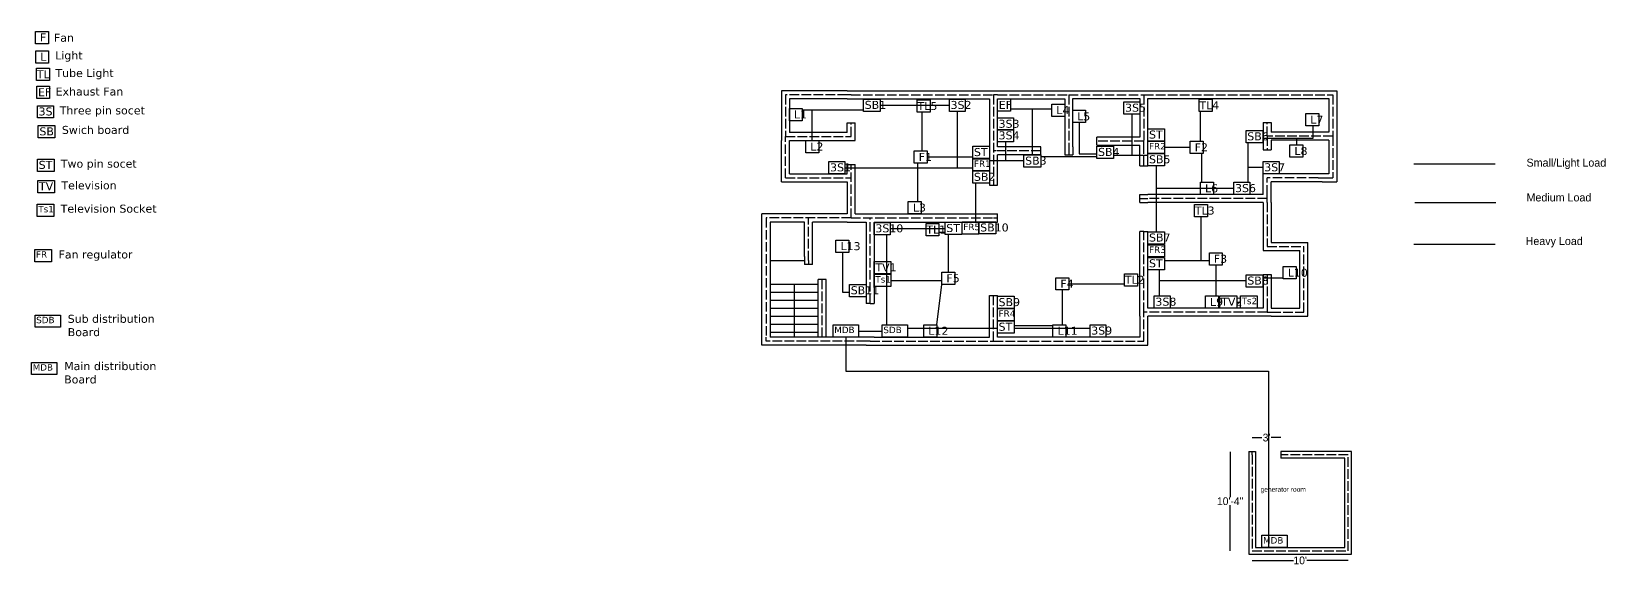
# Model space of a CAD drawing. Header units: inches. Extents: x -330 to 8962, y -941 to 461.
# Drawn here: x 1915 to 3882, y -474 to 194 of the extents above; entities that cross this region are included whole.
import ezdxf

# ---------------------------------------------------------------- set-up
doc = ezdxf.new("R2010")
doc.units = ezdxf.units.IN
doc.header["$MEASUREMENT"] = 0
doc.linetypes.add('ACAD_ISO02W100', pattern=[15, 12, -3])
doc.linetypes.add('DASHED2', pattern=[0.375, 0.25, -0.125])
doc.dimstyles.get("Standard").update_dxf_attribs({"dimtxt": 9.68, "dimasz": 0.18, "dimexe": 0.18, "dimexo": 0.0625, "dimgap": 0.09, "dimtad": 0, "dimtih": 1, "dimtoh": 1, "dimdec": 0, "dimzin": 0, "dimdsep": 46, "dimlunit": 3, "dimtxsty": 'Standard', "dimcen": 0.09, "dimse1": 1, "dimse2": 1, "dimadec": 0, "dimazin": 0, "dimtfac": 1, "dimtdec": 0, "dimtofl": 0, "dimtmove": 0, "dimatfit": 3, "dimfxl": 1, "dimtolj": 1, "dimtzin": 0, "dimarcsym": 0})

# ---------------------------------------------------------------- blocks, each defined once
blk = doc.blocks.new('*D25')
at = {"color": 0, "lineweight": -2}
for p, q in [((3413, -331.68), (3413, -388.57)), ((3413, -455.32), (3413, -398.43))]:
    blk.add_line(p, q, dxfattribs=at)
at = {"color": 0}
for points in [[(3412.97, -331.68), (3413.03, -331.68), (3413, -331.5)], [(3412.97, -455.32), (3413.03, -455.32), (3413, -455.5)]]:
    blk.add_solid(points, dxfattribs=at)
at = {"layer": 'Defpoints', "color": 0}
for p in [(3440.5, -331.5), (3413, -455.5), (3440.5, -455.5)]:
    blk.add_point(p, dxfattribs=at)
at = {"color": 0, "insert": (3413, -393.5), "char_height": 9.68, "attachment_point": 5}
blk.add_mtext('\\A1;10\'-4"', dxfattribs=at)
blk = doc.blocks.new('*D26')
at = {"color": 0, "lineweight": -2}
for p, q in [((3440.7, -467.5), (3492.3, -467.5)), ((3560.3, -467.5), (3508.7, -467.5))]:
    blk.add_line(p, q, dxfattribs=at)
at = {"color": 0}
for points in [[(3440.7, -467.5), (3440.7, -467.5), (3440.5, -467.5)], [(3560.3, -467.5), (3560.3, -467.5), (3560.5, -467.5)]]:
    blk.add_solid(points, dxfattribs=at)
at = {"layer": 'Defpoints', "color": 0}
for p in [(3440.5, -455.5), (3560.5, -455.5), (3560.5, -467.5)]:
    blk.add_point(p, dxfattribs=at)
at = {"color": 0, "insert": (3500.5, -467.5), "char_height": 9.68, "attachment_point": 5}
blk.add_mtext("\\A1;10'", dxfattribs=at)
blk = doc.blocks.new('*D27')
at = {"color": 0, "lineweight": -2}
for p, q in [((3440.7, -314), (3452.8, -314)), ((3476.3, -314), (3464.2, -314))]:
    blk.add_line(p, q, dxfattribs=at)
at = {"color": 0}
for points in [[(3440.7, -314), (3440.7, -314), (3440.5, -314)], [(3476.3, -314), (3476.3, -314), (3476.5, -314)]]:
    blk.add_solid(points, dxfattribs=at)
at = {"layer": 'Defpoints', "color": 0}
for p in [(3440.5, -314), (3440.5, -331.5), (3476.5, -335.5)]:
    blk.add_point(p, dxfattribs=at)
at = {"color": 0, "insert": (3458.5, -314), "char_height": 9.68, "attachment_point": 5}
blk.add_mtext("\\A1;3'", dxfattribs=at)

msp = doc.modelspace()

# ---------------------------------------------------------------- linework, layer by layer
for p, q in [((2934.2, 119.5), (2852.2, 119.5)), ((2852.2, 119.5), (2852.2, 57.5)), ((2934.2, 119.5), (3122.2, 119.5)), ((3122.2, 119.5), (3216.2, 119.5)), ((3206.2, 119.5), (3206.2, 119.5)), ((3216.2, 119.5), (3310.2, 119.5)), ((3300.2, 119.5), (3300.2, 119.5)), ((3310.2, 119.5), (3464.2, 119.5)), ((3464.2, 119.5), (3546.2, 119.5)), ((3546.2, 119.5), (3546.2, 57.7)), ((2934.2, 109.5), (2862.2, 109.5)), ((2862.2, 109.5), (2862.2, 67.5)), ((2939.2, 114.5), (2934.2, 114.5)), ((2934.2, 109.5), (2944.2, 109.5)), ((2944.2, 109.5), (3112.2, 109.5)), ((3112.2, 109.5), (3112.2, 1.5)), ((3122.2, 114.5), (3117.2, 114.5)), ((3122.2, 109.5), (3206.2, 109.5)), ((3122.2, 49.5), (3122.2, 109.5)), ((3206.2, 109.5), (3206.2, 49.5)), ((3216.2, 109.7), (3300.2, 109.7)), ((3216.2, 49.5), (3216.2, 109.7)), ((3300.2, 109.7), (3300.2, 61.7)), ((3310.2, 109.7), (3454.2, 109.7)), ((3310.2, 51.7), (3310.2, 109.7)), ((3454.2, 109.7), (3464.2, 109.7)), ((3464.2, 109.7), (3536.2, 109.7)), ((3536.2, 109.7), (3536.2, 109.7)), ((3536.2, 109.7), (3536.2, 67.7)), ((2934.2, 67.5), (2934.2, 79.5)), ((2934.2, 79.5), (2944.2, 79.5)), ((2944.2, 57.5), (2944.2, 79.5)), ((3454.2, 79.7), (3464.2, 79.7)), ((3454.2, 79.7), (3454.2, 45.7)), ((3464.2, 79.7), (3464.2, 67.7)), ((2857.2, 57.5), (2857.2, 62.5)), ((2862.2, 67.5), (2862.2, 67.5)), ((2934.2, 67.5), (2862.2, 67.5)), ((2934.2, 62.5), (2939.2, 62.5)), ((3300.2, 61.7), (3246.2, 61.7)), ((3246.2, 51.7), (3246.2, 61.7)), ((3300.2, 61.7), (3300.2, 61.7)), ((3464.2, 62.7), (3459.1, 62.7)), ((3536.2, 67.7), (3464.2, 67.7)), ((3536.2, 67.7), (3536.2, 67.7)), ((2852.2, 5.5), (2852.2, 57.5)), ((2862.2, 15.5), (2862.2, 57.5)), ((2862.2, 57.5), (2934.2, 57.5)), ((2934.2, 57.5), (2944.2, 57.5)), ((3176.2, 49.5), (3122.2, 49.5)), ((3122.2, 1.5), (3122.2, 39.5)), ((3176.2, 39.5), (3122.2, 39.5)), ((3176.2, 49.5), (3176.2, 49.5)), ((3176.2, 39.5), (3176.2, 49.5)), ((3206.2, 49.5), (3206.2, 49.5)), ((3206.2, 49.5), (3206.2, 39.5)), ((3206.2, 39.5), (3216.2, 39.5)), ((3216.2, 49.5), (3216.2, 39.5)), ((3246.2, 51.7), (3300.1, 51.7)), ((3300.1, 25.7), (3300.1, 51.7)), ((3305.2, 51.7), (3305.2, 56.7)), ((3310.2, 25.7), (3310.2, 51.7)), ((3310.2, 25.7), (3310.2, 51.7)), ((3454.2, 45.7), (3464.2, 45.7)), ((3536.2, 57.7), (3464.2, 57.7)), ((3464.2, 57.7), (3464.2, 45.7)), ((3536.2, 57.7), (3536.2, 15.7)), ((3546.2, 57.7), (3546.2, 5.7)), ((2934.2, 15.5), (2934.2, 27.5)), ((2934.2, 27.5), (2944.2, 27.5)), ((2944.2, -34.5), (2944.2, 27.5)), ((3300.1, 25.7), (3310.2, 25.7)), ((3310.2, 25.7), (3310.2, 25.7)), ((2852.2, 5.5), (2934.2, 5.5)), ((2862.2, 15.5), (2862.2, 15.5)), ((2862.2, 15.5), (2934.2, 15.5)), ((2934.2, 10.5), (2939.2, 10.5)), ((2934.2, 5.5), (2934.2, -34.5)), ((3112.2, 1.5), (3122.2, 1.5)), ((3518.2, 15.7), (3454.2, 15.7)), ((3454.2, -10.3), (3454.2, 15.7)), ((3536.2, 15.7), (3454.2, 15.7)), ((3528.2, 5.7), (3464.2, 5.7)), ((3464.2, -10.3), (3464.2, 5.7)), ((3528.2, 5.7), (3464.2, 5.7)), ((3518.2, 15.7), (3518.2, 15.7)), ((3523.2, 10.7), (3541.2, 10.7)), ((3528.2, 5.7), (3546.2, 5.7)), ((3300.1, -10.3), (3310.2, -10.3)), ((3300.1, -20.3), (3300.1, -10.3)), ((3454.2, -10.3), (3310.2, -10.3)), ((3454.2, -10.3), (3454.2, -10.3)), ((3459.2, -15.3), (3459.2, -10.3)), ((3459.2, -20.3), (3459.2, -15.3)), ((3464.2, -20.3), (3464.2, -10.3)), ((2934.2, -34.5), (2827.5, -34.5)), ((2827.5, -198.5), (2827.5, -34.5)), ((2944.2, -34.5), (3112.2, -34.5)), ((3112.2, -34.5), (3122.2, -34.5)), ((3122.2, -44.5), (3122.2, -34.5)), ((3300.1, -20.3), (3310.2, -20.3)), ((3454.2, -20.3), (3310.2, -20.3)), ((3454.2, -20.3), (3454.2, -80.3)), ((3464.2, -20.3), (3464.2, -70.3)), ((2881.2, -44.5), (2838.2, -44.5)), ((2838.2, -44.5), (2838.2, -87.5)), ((2881.2, -87.5), (2881.2, -44.5)), ((2934.2, -44.5), (2891.2, -44.5)), ((2891.2, -97.5), (2891.2, -44.5)), ((2934.2, -44.5), (2958.2, -44.5)), ((2958.2, -44.5), (2958.2, -146.5)), ((2968.2, -44.5), (2968.2, -146.5)), ((2968.2, -44.5), (3122.2, -44.5)), ((3117.2, -39.5), (3122.2, -39.5)), ((3300.1, -162.3), (3300.1, -56.3)), ((3305.2, -56.3), (3300.1, -56.3)), ((3305.2, -56.3), (3310.2, -56.3)), ((3310.2, -152.3), (3310.2, -56.3)), ((3464.2, -70.3), (3510.2, -70.3)), ((3510.2, -162.3), (3510.2, -70.3)), ((2838.2, -87.5), (2838.2, -97.5)), ((2838.2, -92.5), (2881.2, -92.5)), ((2838.2, -97.5), (2838.2, -188.5)), ((2881.2, -87.5), (2881.2, -97.5)), ((2891.2, -97.5), (2881.2, -97.5)), ((2886.2, -92.5), (2886.2, -97.5)), ((3454.2, -80.3), (3500.2, -80.3)), ((3500.2, -152.3), (3500.2, -80.3)), ((2898.2, -188.5), (2898.2, -116.5)), ((2908.2, -116.5), (2898.2, -116.5)), ((2908.2, -188.5), (2908.2, -116.5)), ((3454.2, -110.3), (3454.2, -110.3)), ((3454.2, -110.3), (3454.2, -152.3)), ((3454.2, -110.3), (3464.2, -110.3)), ((3464.2, -110.3), (3464.2, -152.3)), ((2838.2, -122), (2898.2, -122)), ((2838.2, -132), (2898.2, -132)), ((2868.2, -122), (2868.2, -188.5)), ((3112.2, -184.5), (3112.2, -136.5)), ((3112.2, -136.5), (3122.2, -136.5)), ((3122.2, -188.5), (3122.2, -136.5)), ((2838.2, -142), (2898.2, -142)), ((2838.2, -152), (2898.2, -152)), ((2963.2, -146.5), (2958.2, -146.5)), ((2963.2, -146.5), (2968.2, -146.5)), ((3454.2, -152.3), (3310.2, -152.3)), ((3459.2, -152.3), (3459.2, -157.3)), ((3459.2, -157.3), (3464.2, -157.3)), ((3464.2, -152.3), (3500.2, -152.3)), ((3500.2, -152.3), (3500.2, -152.3)), ((2838.2, -162), (2898.2, -162)), ((2838.2, -172), (2898.2, -172)), ((3300.1, -162.3), (3300.1, -188.5)), ((3464.2, -162.3), (3310.2, -162.3)), ((3310.2, -198.5), (3310.2, -162.3)), ((3464.2, -162.3), (3510.2, -162.3)), ((2838.2, -182), (2898.2, -182)), ((2958.2, -188.5), (2838.2, -188.5)), ((2968.2, -188.5), (2958.2, -188.5)), ((2963.2, -193.5), (2958.2, -193.5)), ((2968.2, -188.5), (3112.2, -188.5)), ((3112.2, -188.5), (3112.2, -184.5)), ((3112.2, -188.5), (3112.2, -188.5)), ((3300.1, -188.5), (3122.2, -188.5)), ((2832.5, -198.5), (2827.5, -198.5)), ((2958.2, -198.5), (2832.5, -198.5)), ((2958.2, -198.5), (3122.2, -198.5)), ((3122.2, -198.5), (3310.2, -198.5)), ((3436.5, -331.5), (3436.5, -459.5)), ((3436.5, -331.5), (3444.5, -331.5)), ((3440.5, -335.5), (3440.5, -331.5)), ((3444.5, -331.5), (3444.5, -451.5)), ((3564.5, -331.5), (3476.5, -331.5)), ((3476.5, -331.5), (3476.5, -339.5)), ((3564.5, -459.5), (3564.5, -331.5)), ((3556.5, -339.5), (3476.5, -339.5)), ((3556.5, -451.5), (3556.5, -339.5)), ((3444.5, -451.5), (3556.5, -451.5)), ((3436.5, -459.5), (3564.5, -459.5))]:
    msp.add_line(p, q)
at = {"linetype": 'ACAD_ISO02W100'}
for p, q in [((2934.2, 114.5), (2857.2, 114.5)), ((2857.2, 114.5), (2857.2, 62.5)), ((2939.2, 114.5), (3117.2, 114.5)), ((3117.2, 114.5), (3117.2, 1.5)), ((3122.2, 114.5), (3211.2, 114.5)), ((3211.2, 114.5), (3211.2, 49.5)), ((3211.2, 114.5), (3305.2, 114.5)), ((3305.2, 114.5), (3305.2, 56.7)), ((3305.2, 114.5), (3459.2, 114.5)), ((3459.2, 114.5), (3541.2, 114.5)), ((3541.2, 114.5), (3541.2, 62.7)), ((2939.2, 62.5), (2939.2, 79.5)), ((3459.1, 62.7), (3459.1, 79.7)), ((2857.2, 62.5), (2934.2, 62.5)), ((3459.1, 62.7), (3459.1, 45.7)), ((3541.2, 62.7), (3464.2, 62.7)), ((3541.2, 62.7), (3541.2, 10.7)), ((2857.2, 10.5), (2857.2, 57.5)), ((3176.2, 44.5), (3122.2, 44.5)), ((3211.2, 49.5), (3211.2, 39.5)), ((3305.2, 56.7), (3246.2, 56.7)), ((3305.2, 25.7), (3305.2, 51.7)), ((2939.2, -39.5), (2939.2, 27.5)), ((2857.2, 10.5), (2934.2, 10.5)), ((3523.2, 10.7), (3459.2, 10.7)), ((3459.2, -10.3), (3459.2, 10.7)), ((3300.1, -15.3), (3310.2, -15.3)), ((3459.2, -15.3), (3310.2, -15.3)), ((3459.2, -20.3), (3459.2, -75.3)), ((2939.2, -39.5), (2833.2, -39.5)), ((2833.2, -39.5), (2833.2, -188.5)), ((2886.2, -92.5), (2886.2, -39.5)), ((2939.2, -39.5), (3117.2, -39.5)), ((2963.2, -146.5), (2963.2, -39.5)), ((3305.2, -157.3), (3305.2, -56.3)), ((3459.2, -75.3), (3505.2, -75.3)), ((3505.2, -157.3), (3505.2, -75.3)), ((2903.2, -188.5), (2903.2, -116.5)), ((3459.2, -110.3), (3459.2, -152.3)), ((3117.2, -193.5), (3117.2, -136.5)), ((3459.2, -157.3), (3305.2, -157.3)), ((3305.2, -193.5), (3305.2, -157.3)), ((3464.2, -157.3), (3505.2, -157.3)), ((2833.2, -193.5), (2833.2, -188.5)), ((2838.2, -193.5), (2833.2, -193.5)), ((2958.2, -193.5), (2838.2, -193.5)), ((2963.2, -193.5), (3117.2, -193.5)), ((3117.2, -193.5), (3305.2, -193.5)), ((3440.5, -335.5), (3440.5, -455.5)), ((3560.5, -335.5), (3476.5, -335.5)), ((3560.5, -455.5), (3560.5, -335.5)), ((3440.5, -455.5), (3560.5, -455.5))]:
    msp.add_line(p, q, dxfattribs=at)
at = {"color": 5}
for p, q in [((2975.6, 101.5), (3062.1, 101.5)), ((3072, 93.7), (3072, 23.3)), ((3290.2, 90.3), (3290.2, 38.9)), ((3132.1, 55.6), (3132.1, 31.8)), ((3435.1, 54.5), (3435.1, 5.2)), ((2931.4, 23.3), (3091.4, 23.3)), ((3155.3, 31.8), (3112.2, 31.8)), ((3176.2, 37.4), (3246.4, 37.4)), ((3267.3, 38.9), (3310.2, 38.9)), ((3320.6, 25.8), (3320.6, -56.6)), ((3454.2, 23.5), (3435.1, 23.5)), ((3094.6, 3.9), (3094.6, -44.5)), ((3417.6, -2.5), (3320.6, -2.5)), ((2988.1, -52.8), (3056.7, -52.8)), ((2983.6, -60.5), (2983.6, -173.1)), ((3324.6, -136.8), (3324.6, -104.2)), ((3433, -118.1), (3324.6, -118.1)), ((3009.9, -177.1), (3122.2, -177.1)), ((3237.9, -177.6), (3143, -177.6))]:
    msp.add_line(p, q, dxfattribs=at)
at = {"color": 1}
for p, q in [((2878.3, 95.9), (2954.8, 95.9)), ((2890.8, 57.4), (2890.8, 95.9)), ((3027.6, 92.7), (3027.6, 44.5)), ((3138.3, 96.9), (3190.1, 96.9)), ((3165.8, 39.4), (3165.8, 96.9)), ((3224.2, 79.7), (3224.2, 40.9)), ((3376.1, 56.5), (3376.1, 93.6)), ((3453.7, 60.4), (3516.6, 60.4)), ((3496.1, 60.4), (3496.1, 51.8)), ((3516.6, 60.4), (3516.6, 75.6)), ((3224.2, 40.9), (3246.4, 40.9)), ((3363.1, 48.8), (3331, 48.8)), ((3377.6, 5.2), (3377.6, 41.1)), ((3022.1, 29.1), (3022.1, -19)), ((3034.3, 36.8), (3091.4, 36.8)), ((3376.5, -38.1), (3376.5, -92.6)), ((3049.1, -57.1), (3056.7, -57.1)), ((3060.8, -107.3), (3060.8, -60.1)), ((2928.4, -82.5), (2928.4, -132.1)), ((3331, -92.6), (3387, -92.6)), ((3395, -98.3), (3395, -136.8)), ((2978.6, -109.3), (2978.6, -109.9)), ((2989, -117.6), (3052.8, -117.6)), ((3454.2, -114.1), (3479.4, -114.1)), ((2928.4, -132.1), (2937.3, -132.1)), ((3046.3, -173), (3052.8, -122.6)), ((3203.2, -129.4), (3203.2, -173)), ((3211.3, -121.7), (3281, -121.7)), ((3398.3, -144.5), (3400.3, -144.5)), ((3421.2, -144.6), (3425.8, -144.6)), ((3191.6, -174.1), (3143, -174.1))]:
    msp.add_line(p, q, dxfattribs=at)
at = {"color": 3}
msp.add_line((3132.1, 71), (3132.1, 70.2), dxfattribs=at)
at = {"linetype": 'DASHED2'}
msp.add_line((3122.2, 44.5), (3117.2, 44.5), dxfattribs=at)
at = {"color": 1, "linetype": 'Continuous'}
msp.add_line((3642.6, 28), (3744.1, 28), dxfattribs=at)
at = {"color": 5, "linetype": 'Continuous'}
msp.add_line((3643.7, -20), (3745.2, -20), dxfattribs=at)
at = {"color": 2, "linetype": 'Continuous'}
msp.add_line((3642.6, -72.3), (3744.1, -72.3), dxfattribs=at)
at = {"color": 2}
for p, q in [((2932.6, -188.5), (2932.6, -231)), ((2948.5, -180.8), (2978.1, -180.8)), ((2932.6, -231), (3461, -231)), ((3461, -231), (3461, -451.5))]:
    msp.add_line(p, q, dxfattribs=at)
for points in [[(1919.9, 193.6), (1936, 193.6), (1936, 178.3), (1919.9, 178.3)], [(1920.3, 169.5), (1936.4, 169.5), (1936.4, 154.2), (1920.3, 154.2)], [(1921.2, 147.7), (1937.3, 147.7), (1937.3, 132.3), (1921.2, 132.3)], [(1921.5, 125.2), (1937.6, 125.2), (1937.6, 109.8), (1921.5, 109.8)], [(1922.3, 100.9), (1942.3, 100.9), (1942.3, 85.6), (1922.3, 85.6)], [(2954.8, 109.2), (2975.6, 109.2), (2975.6, 93.8), (2954.8, 93.8)], [(3022, 108), (3038.1, 108), (3038.1, 92.7), (3022, 92.7)], [(3062.1, 109.1), (3082, 109.1), (3082, 93.7), (3062.1, 93.7)], [(3122.2, 109.3), (3138.3, 109.3), (3138.3, 94), (3122.2, 94)], [(3190.1, 102.9), (3206.2, 102.9), (3206.2, 87.5), (3190.1, 87.5)], [(3280.2, 105.6), (3300.1, 105.6), (3300.1, 90.3), (3280.2, 90.3)], [(3374.3, 108.9), (3390.4, 108.9), (3390.4, 93.6), (3374.3, 93.6)], [(2862.2, 97.5), (2878.3, 97.5), (2878.3, 82.1), (2862.2, 82.1)], [(3122.2, 85.5), (3142.1, 85.5), (3142.1, 70.2), (3122.2, 70.2)], [(3216.2, 95.1), (3232.3, 95.1), (3232.3, 79.7), (3216.2, 79.7)], [(3507.6, 91), (3523.7, 91), (3523.7, 75.6), (3507.6, 75.6)], [(1923.3, 76), (1944.2, 76), (1944.2, 60.7), (1923.3, 60.7)], [(3122.2, 71), (3142.1, 71), (3142.1, 55.6), (3122.2, 55.6)], [(3310.2, 72), (3331, 72), (3331, 56.7), (3310.2, 56.7)], [(3432.9, 69.8), (3453.7, 69.8), (3453.7, 54.5), (3432.9, 54.5)], [(2882.7, 57.4), (2898.8, 57.4), (2898.8, 42), (2882.7, 42)], [(3018.1, 44.5), (3034.3, 44.5), (3034.3, 29.1), (3018.1, 29.1)], [(3091.4, 50.1), (3112.2, 50.1), (3112.2, 34.8), (3091.4, 34.8)], [(3155.3, 39.4), (3176.2, 39.4), (3176.2, 24.1), (3155.3, 24.1)], [(3246.4, 50.3), (3267.3, 50.3), (3267.3, 35), (3246.4, 35)], [(3310.2, 56.6), (3331, 56.6), (3331, 41.2), (3310.2, 41.2)], [(3310.2, 41.2), (3331, 41.2), (3331, 25.8), (3310.2, 25.8)], [(3363.1, 56.5), (3379.2, 56.5), (3379.2, 41.1), (3363.1, 41.1)], [(3487.7, 51.8), (3503.8, 51.8), (3503.8, 36.4), (3487.7, 36.4)], [(1922.4, 34.2), (1943.2, 34.2), (1943.2, 18.8), (1922.4, 18.8)], [(2911.5, 31), (2931.4, 31), (2931.4, 15.6), (2911.5, 15.6)], [(3091.4, 34.6), (3112.2, 34.6), (3112.2, 19.3), (3091.4, 19.3)], [(3454.2, 31.2), (3474.1, 31.2), (3474.1, 15.8), (3454.2, 15.8)], [(1922.8, 7.5), (1943.7, 7.5), (1943.7, -7.9), (1922.8, -7.9)], [(3091.4, 19.3), (3112.2, 19.3), (3112.2, 3.9), (3091.4, 3.9)], [(3376, 5.2), (3392.1, 5.2), (3392.1, -10.2), (3376, -10.2)], [(3417.6, 5.2), (3437.5, 5.2), (3437.5, -10.2), (3417.6, -10.2)], [(3010.8, -19), (3026.9, -19), (3026.9, -34.3), (3010.8, -34.3)], [(1922, -22.1), (1942.8, -22.1), (1942.8, -37.5), (1922, -37.5)], [(3368.5, -22.7), (3384.6, -22.7), (3384.6, -38.1), (3368.5, -38.1)], [(2968.2, -45.1), (2988.1, -45.1), (2988.1, -60.5), (2968.2, -60.5)], [(3033, -46.4), (3049.1, -46.4), (3049.1, -61.7), (3033, -61.7)], [(3056.7, -44.8), (3077.6, -44.8), (3077.6, -60.1), (3056.7, -60.1)], [(3078, -44.4), (3098.9, -44.4), (3098.9, -59.8), (3078, -59.8)], [(3099.1, -44.1), (3120, -44.1), (3120, -59.4), (3099.1, -59.4)], [(3310.2, -56.6), (3331, -56.6), (3331, -72), (3310.2, -72)], [(2920.4, -67.2), (2936.5, -67.2), (2936.5, -82.5), (2920.4, -82.5)], [(3310.2, -72.9), (3331, -72.9), (3331, -88.2), (3310.2, -88.2)], [(1919, -78.7), (1939.9, -78.7), (1939.9, -94.1), (1919, -94.1)], [(2968.2, -93.9), (2989, -93.9), (2989, -109.3), (2968.2, -109.3)], [(3310.2, -88.8), (3331, -88.8), (3331, -104.2), (3310.2, -104.2)], [(3387, -82.9), (3403.1, -82.9), (3403.1, -98.3), (3387, -98.3)], [(2968.2, -109.9), (2989, -109.9), (2989, -125.3), (2968.2, -125.3)], [(3052.8, -107.3), (3068.9, -107.3), (3068.9, -122.6), (3052.8, -122.6)], [(3195.1, -114.1), (3211.3, -114.1), (3211.3, -129.4), (3195.1, -129.4)], [(3281, -109.2), (3297.1, -109.2), (3297.1, -124.6), (3281, -124.6)], [(3433, -110.4), (3453.9, -110.4), (3453.9, -125.8), (3433, -125.8)], [(3479.4, -100.3), (3495.5, -100.3), (3495.5, -115.7), (3479.4, -115.7)], [(2937.3, -122.5), (2958.1, -122.5), (2958.1, -137.9), (2937.3, -137.9)], [(3122.2, -137.4), (3143, -137.4), (3143, -152.7), (3122.2, -152.7)], [(3318.1, -136.8), (3338.1, -136.8), (3338.1, -152.2), (3318.1, -152.2)], [(3382.2, -136.8), (3398.3, -136.8), (3398.3, -152.2), (3382.2, -152.2)], [(3400.3, -136.9), (3421.2, -136.9), (3421.2, -152.3), (3400.3, -152.3)], [(3425.8, -136.9), (3446.6, -136.9), (3446.6, -152.3), (3425.8, -152.3)], [(3122.2, -152.6), (3143, -152.6), (3143, -168), (3122.2, -168)], [(1919.4, -160.8), (1951.1, -160.8), (1951.1, -176.1), (1919.4, -176.1)], [(2916.7, -173.1), (2948.5, -173.1), (2948.5, -188.5), (2916.7, -188.5)], [(2978.1, -173.1), (3009.9, -173.1), (3009.9, -188.5), (2978.1, -188.5)], [(3030.2, -173), (3046.3, -173), (3046.3, -188.3), (3030.2, -188.3)], [(3122.2, -168.2), (3143, -168.2), (3143, -183.6), (3122.2, -183.6)], [(3191.6, -173), (3207.8, -173), (3207.8, -188.3), (3191.6, -188.3)], [(3237.9, -173), (3257.8, -173), (3257.8, -188.4), (3237.9, -188.4)], [(1914.9, -219.9), (1946.6, -219.9), (1946.6, -235.3), (1914.9, -235.3)], [(3452.6, -436.1), (3484.3, -436.1), (3484.3, -451.5), (3452.6, -451.5)]]:
    msp.add_lwpolyline(points, close=True)

# ---------------------------------------------------------------- texts
at = {"width": 115.659, "attachment_point": 1}
for s, insert, char_height in [('{\\fVerdana|b0|i0|c0|p34;F}', (1925.5, 191.1), 10), ('{\\fVerdana|b0|i0|c0|p34;Fan}', (1943, 190.8), 10), ('{\\fVerdana|b0|i0|c0|p34;L}', (1925.9, 167), 10), ('{\\fVerdana|b0|i0|c0|p34;Light}', (1944.5, 168.7), 10), ('{\\fVerdana|b0|i0|c0|p34;TL}', (1921.6, 145.2), 10), ('{\\fVerdana|b0|i0|c0|p34;Tube Light}', (1944.9, 146.7), 10), ('{\\fVerdana|b0|i0|c0|p34;EF}', (1923.1, 122.7), 10), ('{\\fVerdana|b0|i0|c0|p34;Exhaust Fan}', (1945.1, 123.6), 10), ('{\\fVerdana|b0|i0|c0|p34;3S}', (1923.8, 98.7), 10), ('{\\fVerdana|b0|i0|c0|p34;Three pin socet}', (1950.2, 100), 10), ('{\\fVerdana|b0|i0|c0|p34;SB1}', (2956.3, 106.9), 10), ('{\\fVerdana|b0|i0|c0|p34;TL5}', (3022.3, 105.5), 10), ('{\\fVerdana|b0|i0|c0|p34;3S2}', (3063.6, 106.8), 10), ('{\\fVerdana|b0|i0|c0|p34;EF}', (3123.8, 106.9), 10), ('{\\fVerdana|b0|i0|c0|p34;L4}', (3195.7, 100.3), 10), ('{\\fVerdana|b0|i0|c0|p34;3S5}', (3281.7, 103.4), 10), ('{\\fVerdana|b0|i0|c0|p34;TL4}', (3374.6, 106.4), 10), ('{\\fVerdana|b0|i0|c0|p34;L1}', (2867.8, 94.9), 10), ('{\\fVerdana|b0|i0|c0|p34;3S3}', (3123.6, 83.3), 10), ('{\\fVerdana|b0|i0|c0|p34;L5}', (3221.8, 92.5), 10), ('{\\fVerdana|b0|i0|c0|p34;L7}', (3513.2, 88.4), 10), ('{\\fVerdana|b0|i0|c0|p34;SB}', (1924.8, 73.8), 10), ('{\\fVerdana|b0|i0|c0|p34;Swich board }', (1952.9, 75.6), 10), ('{\\fVerdana|b0|i0|c0|p34;3S4}', (3123.6, 68.8), 10), ('{\\fVerdana|b0|i0|c0|p34;ST}', (3311.6, 69.8), 10), ('{\\fVerdana|b0|i0|c0|p34;SB6}', (3434.4, 67.6), 10), ('{\\fVerdana|b0|i0|c0|p34;L2}', (2888.3, 54.8), 10), ('{\\fVerdana|b0|i0|c0|p34;F1}', (3023.8, 41.9), 10), ('{\\fVerdana|b0|i0|c0|p34;ST}', (3092.8, 47.9), 10), ('{\\fVerdana|b0|i0|c0|p34;SB4}', (3247.9, 48.1), 10), ('{\\fVerdana|b0|i0|c0|p34;FR2}', (3311.6, 54.3), 8), ('{\\fVerdana|b0|i0|c0|p34;F2}', (3368.7, 53.9), 10), ('{\\fVerdana|b0|i0|c0|p34;L8}', (3493.3, 49.2), 10), ('{\\fVerdana|b0|i0|c0|p34;ST}', (1923.9, 31.9), 10), ('{\\fVerdana|b0|i0|c0|p34;Two pin socet}', (1951.6, 33.4), 10), ('{\\fVerdana|b0|i0|c0|p34;3S1}', (2913, 28.8), 10), ('{\\fVerdana|b0|i0|c0|p34;FR1}', (3092.8, 32.4), 8), ('{\\fVerdana|b0|i0|c0|p34;SB3}', (3156.8, 37.2), 10), ('{\\fVerdana|b0|i0|c0|p34;SB5}', (3311.6, 38.9), 10), ('{\\fVerdana|b0|i0|c0|p34;3S7}', (3455.6, 28.9), 10), ('{\\fVerdana|b0|i0|c0|p34;TV}', (1924.3, 5.2), 10), ('{\\fVerdana|b0|i0|c0|p34;Television}', (1952.3, 6.3), 10), ('{\\fVerdana|b0|i0|c0|p34;SB2}', (3092.8, 17), 10), ('{\\fVerdana|b0|i0|c0|p34;L6}', (3381.6, 2.6), 10), ('{\\fVerdana|b0|i0|c0|p34;3S6}', (3419.1, 2.9), 10), ('{\\fVerdana|b0|i0|c0|p34;Ts1}', (1923.5, -24.4), 8), ('{\\fVerdana|b0|i0|c0|p34;Television Socket}', (1951.4, -22.8), 10), ('{\\fVerdana|b0|i0|c0|p34;L3}', (3016.4, -21.5), 10), ('{\\fVerdana|b0|i0|c0|p34;TL3}', (3368.8, -25.2), 10), ('{\\fVerdana|b0|i0|c0|p34;3S10}', (2969.6, -47.4), 10), ('{\\fVerdana|b0|i0|c0|p34;TL1}', (3033.3, -48.9), 10), ('{\\fVerdana|b0|i0|c0|p34;ST}', (3058.2, -47), 10), ('{\\fVerdana|b0|i0|c0|p34;FR5}', (3079.5, -46.7), 8), ('{\\fVerdana|b0|i0|c0|p34;SB10}', (3100.6, -46.3), 10), ('{\\fVerdana|b0|i0|c0|p34;SB7}', (3311.6, -58.9), 10), ('{\\fVerdana|b0|i0|c0|p34;L13}', (2926, -69.7), 10), ('{\\fVerdana|b0|i0|c0|p34;FR3}', (3311.6, -75.1), 8), ('{\\fVerdana|b0|i0|c0|p34;FR}', (1920.5, -81), 8), ('{\\fVerdana|b0|i0|c0|p34;Fan regulator}', (1948.7, -80.1), 10), ('{\\fVerdana|b0|i0|c0|p34;TV1}', (2969.6, -96.2), 10), ('{\\fVerdana|b0|i0|c0|p34;ST}', (3311.6, -91.1), 10), ('{\\fVerdana|b0|i0|c0|p34;F3}', (3392.6, -85.5), 10), ('{\\fVerdana|b0|i0|c0|p34;Ts1}', (2969.6, -112.2), 8), ('{\\fVerdana|b0|i0|c0|p34;F5}', (3058.4, -109.8), 10), ('{\\fVerdana|b0|i0|c0|p34;F4}', (3200.8, -116.6), 10), ('{\\fVerdana|b0|i0|c0|p34;TL2}', (3281.3, -111.7), 10), ('{\\fVerdana|b0|i0|c0|p34;SB8}', (3434.5, -112.7), 10), ('{\\fVerdana|b0|i0|c0|p34;L10}', (3485, -102.9), 10), ('{\\fVerdana|b0|i0|c0|p34;SB11}', (2938.8, -124.8), 10), ('{\\fVerdana|b0|i0|c0|p34;SB9}', (3123.6, -139.6), 10), ('{\\fVerdana|b0|i0|c0|p34;FR4}', (3123.6, -154.9), 8), ('{\\fVerdana|b0|i0|c0|p34;3S8}', (3319.6, -139.1), 10), ('{\\fVerdana|b0|i0|c0|p34;L9}', (3387.8, -139.4), 10), ('{\\fVerdana|b0|i0|c0|p34;TV2}', (3401.8, -139.2), 10), ('{\\fVerdana|b0|i0|c0|p34;Ts2}', (3427.3, -139.2), 8), ('{\\fVerdana|b0|i0|c0|p34;SDB}', (1920.8, -163), 8), ('{\\fVerdana|b0|i0|c0|p34;Sub distribution Board}', (1960.2, -160.5), 10), ('{\\fVerdana|b0|i0|c0|p34;MDB}', (2918.2, -175.4), 8), ('{\\fVerdana|b0|i0|c0|p34;SDB}', (2979.6, -175.4), 8), ('{\\fVerdana|b0|i0|c0|p34;L12}', (3035.8, -175.5), 10), ('{\\fVerdana|b0|i0|c0|p34;ST}', (3123.6, -170.4), 10), ('{\\fVerdana|b0|i0|c0|p34;L11}', (3197.3, -175.5), 10), ('{\\fVerdana|b0|i0|c0|p34;3S9}', (3239.4, -175.2), 10), ('{\\fVerdana|b0|i0|c0|p34;MDB}', (1916.4, -222.2), 8), ('{\\fVerdana|b0|i0|c0|p34;Main distribution Board}', (1955.8, -219.6), 10), ('{\\fVerdana|b0|i0|c0|p34;MDB}', (3454.1, -438.4), 8)]:
    msp.add_mtext(s, dxfattribs=dict(at, insert=insert, char_height=char_height))
at = {"linetype": 'Continuous', "width": 219.222, "attachment_point": 1}
for s, insert, char_height in [('Small/Light Load', (3783.4, 34.7), 10), ('Medium Load', (3783.4, -8.8), 10), ('Heavy Load', (3782.3, -63.3), 10), ('generator room', (3451, -375.7), 6)]:
    msp.add_mtext(s, dxfattribs=dict(at, insert=insert, char_height=char_height))

# ---------------------------------------------------------------- dimensions: what is measured, and where the dimension line sits
for base, p1, p2, picture, middle in [((3440.5, -314), (3476.5, -335.5), (3440.5, -331.5), '*D27', (3458.5, -314)), ((3560.5, -467.5), (3440.5, -455.5), (3560.5, -455.5), '*D26', (3500.5, -467.5))]:
    dim = msp.add_linear_dim(base=base, p1=p1, p2=p2, dimstyle='Standard')
    dim.commit()
    dim.dimension.update_dxf_attribs({"geometry": picture, "text_midpoint": middle})
dim = msp.add_linear_dim(base=(3413, -455.5), p1=(3440.5, -331.5), p2=(3440.5, -455.5), angle=90, dimstyle='Standard')
dim.commit()
dim.dimension.update_dxf_attribs({"geometry": '*D25', "text_midpoint": (3413, -393.5)})

doc.saveas('drawing.dxf')
